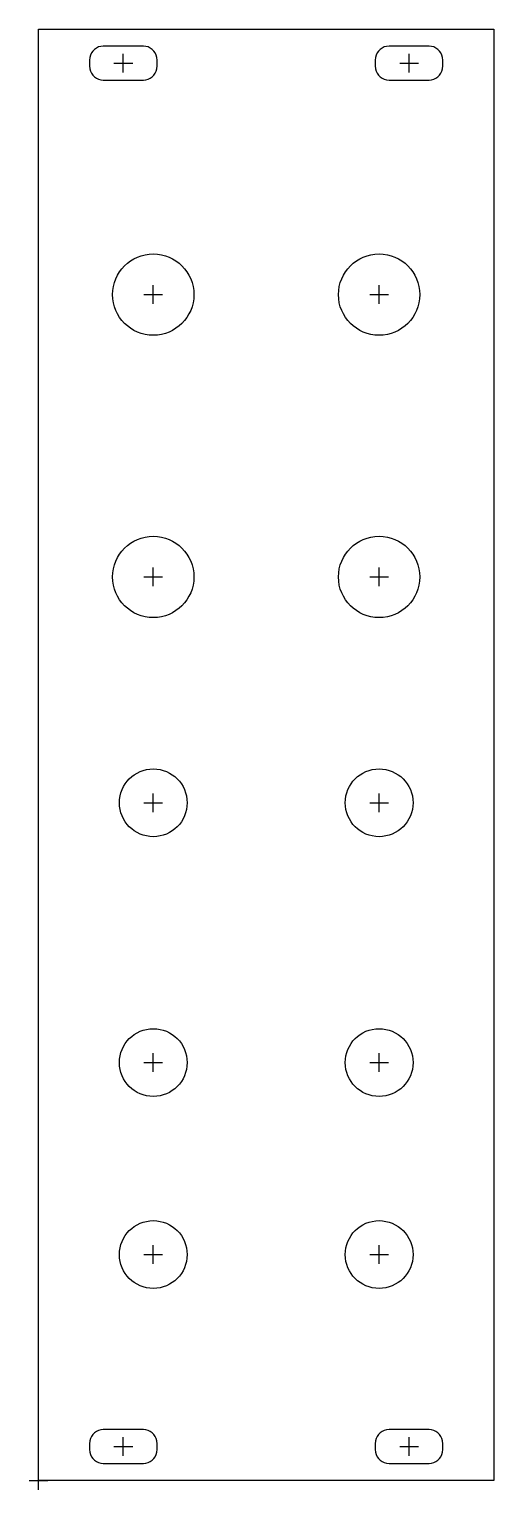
# Model space of a CAD drawing. Header units: millimetres. Extents: x -1 to 40, y -1 to 128.
import ezdxf

# ---------------------------------------------------------------- set-up
doc = ezdxf.new("R2010")
doc.units = ezdxf.units.MM
doc.layers.add('Contour', color=7, linetype='CONTINUOUS')
doc.layers.add('Reference_points', color=1, linetype='CONTINUOUS')

msp = doc.modelspace()

# ---------------------------------------------------------------- linework, layer by layer
at = {"layer": 'Contour', "color": 7, "linetype": 'CONTINUOUS'}
for p, q in [((0, 0), (0, 128.5)), ((0, 128.5), (40.3, 128.5)), ((40.3, 128.5), (40.3, 0)), ((9.275, 127), (5.725, 127)), ((34.575, 127), (31.025, 127)), ((5.725, 124), (9.275, 124)), ((31.025, 124), (34.575, 124)), ((9.275, 4.5), (5.725, 4.5)), ((34.575, 4.5), (31.025, 4.5)), ((5.725, 1.5), (9.275, 1.5)), ((31.025, 1.5), (34.575, 1.5)), ((40.3, 0), (0, 0))]:
    msp.add_line(p, q, dxfattribs=at)
for centre, radius in [((10.15, 105), 3.6), ((30.15, 105), 3.6), ((10.15, 80), 3.6), ((30.15, 80), 3.6), ((10.15, 60), 3), ((30.15, 60), 3), ((10.15, 37), 3), ((30.15, 37), 3), ((10.15, 20), 3), ((30.15, 20), 3)]:
    msp.add_circle(centre, radius, dxfattribs=at)
for centre, radius, start, end in [((5.72522, 125.8), 1.2, 90.01031, 170.40593), ((9.27478, 125.8), 1.2, 9.59407, 89.98969), ((31.02522, 125.8), 1.2, 90.01031, 170.40593), ((34.57478, 125.8), 1.2, 9.59407, 89.98969), ((7.5, 125.5), 2.99996, 170.4058, 189.5942), ((7.5, 125.5), 2.99996, 350.4058, 369.5942), ((32.8, 125.5), 2.99996, 170.4058, 189.5942), ((32.8, 125.5), 2.99996, 350.4058, 369.5942), ((5.72522, 125.2), 1.2, 189.59407, 269.98969), ((9.27478, 125.2), 1.2, 270.01031, 350.40593), ((31.02522, 125.2), 1.2, 189.59407, 269.98969), ((34.57478, 125.2), 1.2, 270.01031, 350.40593), ((5.72522, 3.3), 1.2, 90.01031, 170.40593), ((9.27478, 3.3), 1.2, 9.59407, 89.98969), ((31.02522, 3.3), 1.2, 90.01031, 170.40593), ((34.57478, 3.3), 1.2, 9.59407, 89.98969), ((7.5, 3), 2.99996, 170.4058, 189.5942), ((7.5, 3), 2.99996, 350.4058, 369.5942), ((32.8, 3), 2.99996, 170.4058, 189.5942), ((32.8, 3), 2.99996, 350.4058, 369.5942), ((5.72522, 2.7), 1.2, 189.59407, 269.98969), ((9.27478, 2.7), 1.2, 270.01031, 350.40593), ((31.02522, 2.7), 1.2, 189.59407, 269.98969), ((34.57478, 2.7), 1.2, 270.01031, 350.40593)]:
    msp.add_arc(centre, radius, start, end, dxfattribs=at)
at = {"layer": 'Reference_points', "color": 1, "linetype": 'CONTINUOUS'}
for p, q in [((6.669, 125.5), (8.331, 125.5)), ((7.5, 124.669), (7.5, 126.331)), ((31.969, 125.5), (33.631, 125.5)), ((32.8, 124.669), (32.8, 126.331)), ((9.319, 105), (10.981, 105)), ((10.15, 104.169), (10.15, 105.831)), ((29.319, 105), (30.981, 105)), ((30.15, 104.169), (30.15, 105.831)), ((10.15, 79.169), (10.15, 80.831)), ((30.15, 79.169), (30.15, 80.831)), ((9.319, 80), (10.981, 80)), ((29.319, 80), (30.981, 80)), ((10.15, 59.169), (10.15, 60.831)), ((30.15, 59.169), (30.15, 60.831)), ((9.319, 60), (10.981, 60)), ((29.319, 60), (30.981, 60)), ((10.15, 36.169), (10.15, 37.831)), ((30.15, 36.169), (30.15, 37.831)), ((9.319, 37), (10.981, 37)), ((29.319, 37), (30.981, 37)), ((10.15, 19.169), (10.15, 20.831)), ((30.15, 19.169), (30.15, 20.831)), ((9.319, 20), (10.981, 20)), ((29.319, 20), (30.981, 20)), ((6.669, 3), (8.331, 3)), ((7.5, 2.169), (7.5, 3.831)), ((31.969, 3), (33.631, 3)), ((32.8, 2.169), (32.8, 3.831)), ((-0.831, 0), (0.831, 0)), ((0, -0.831), (0, 0.831))]:
    msp.add_line(p, q, dxfattribs=at)

doc.saveas('drawing.dxf')
